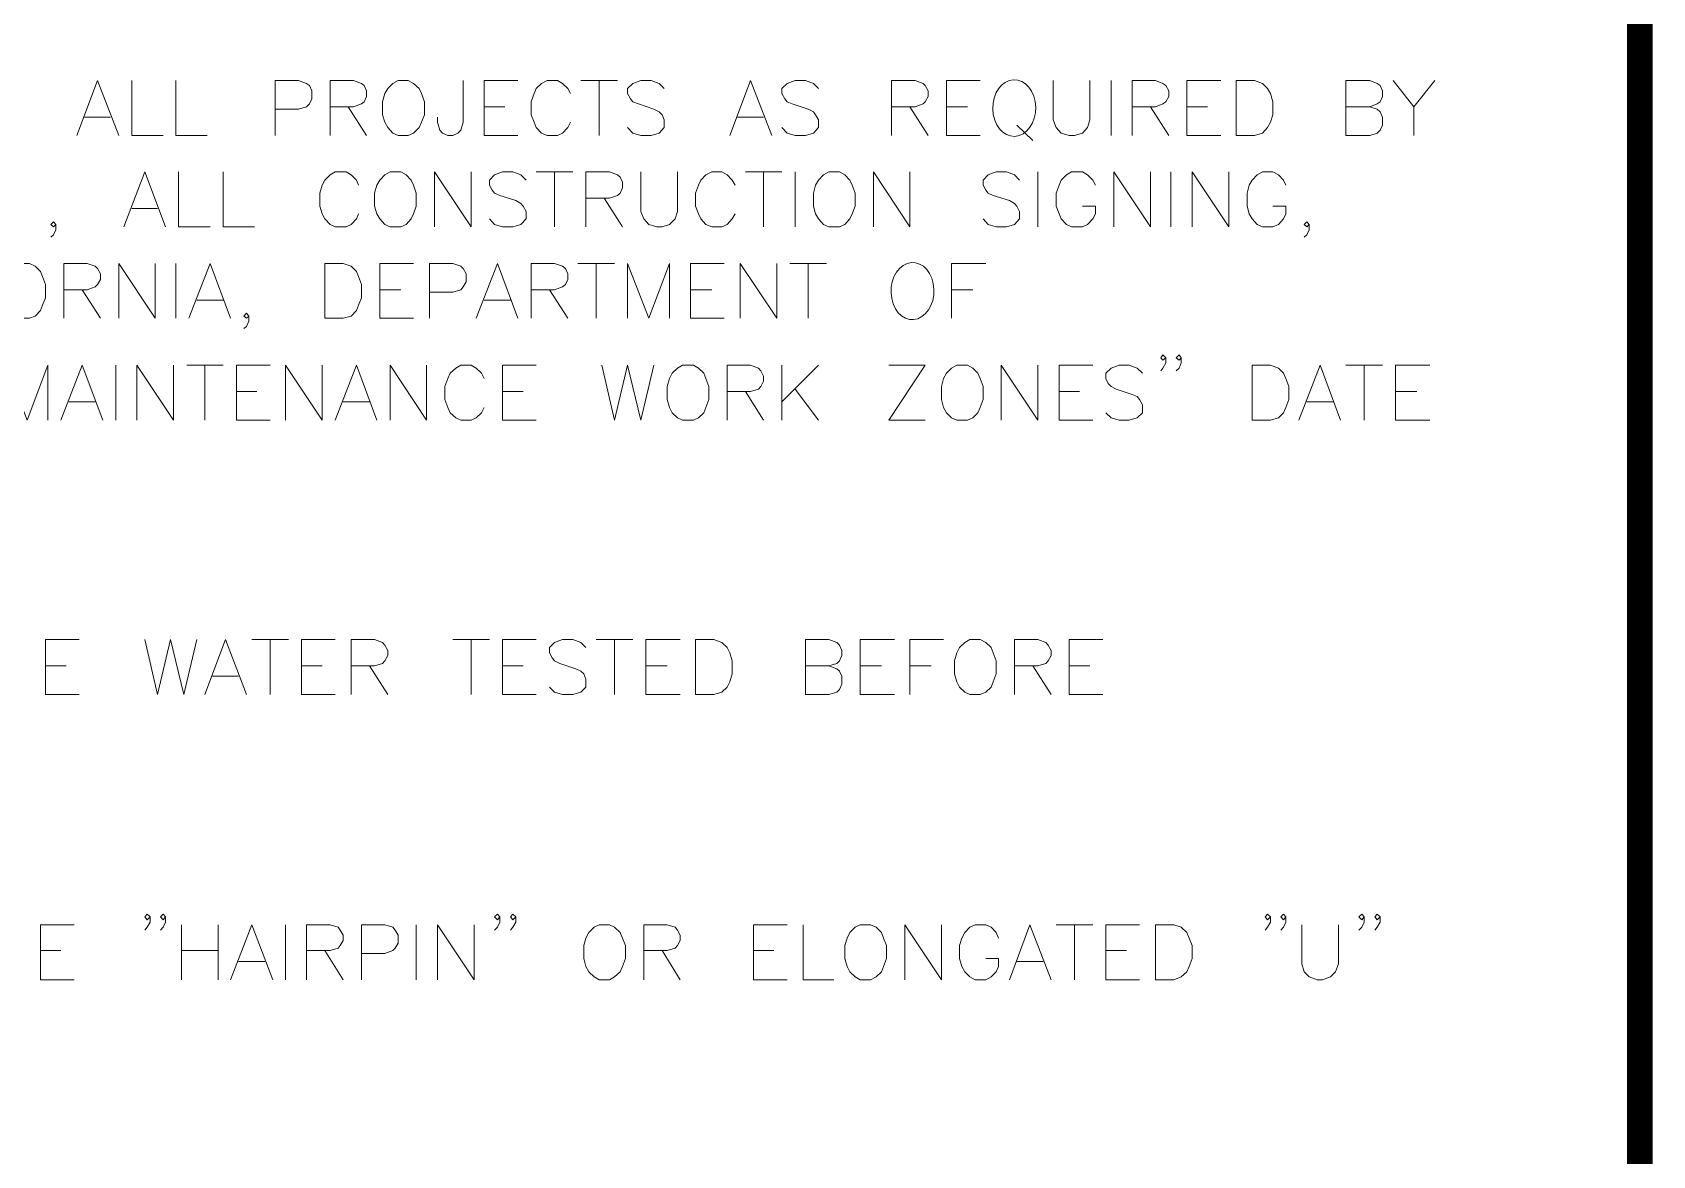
# Model space of a CAD drawing. Header units: millimetres. Extents: x -419 to 20046, y -14642 to 2638.
# Drawn here: x 33.058 to 35.421, y 8.687 to 10.324 of the extents above; entities that cross this region are included whole.
import ezdxf

# ---------------------------------------------------------------- set-up
doc = ezdxf.new("R2010")
doc.units = ezdxf.units.MM
doc.layers.add('PDF11_----TX03', color=7, linetype='Continuous')
doc.layers.add('PDF11_24x36$-$Yucca$Valley$TB$CUP$----TB02', color=7, linetype='Continuous')

msp = doc.modelspace()

# ---------------------------------------------------------------- linework, layer by layer
at = {"layer": 'PDF11_----TX03', "lineweight": 20}
for points in [[(33.1226, 10.1741), (33.1527, 10.2542), (33.1835, 10.1741)], [(33.2027, 10.2542), (33.2027, 10.1741), (33.2485, 10.1741)], [(33.2668, 10.2542), (33.2668, 10.1741), (33.3127, 10.1741)], [(33.4118, 10.1741), (33.4118, 10.2542), (33.446, 10.2542), (33.4577, 10.25), (33.4618, 10.2467), (33.4652, 10.2392), (33.4652, 10.2275), (33.4618, 10.22), (33.4577, 10.2158), (33.446, 10.2125), (33.4118, 10.2125)], [(33.4918, 10.1741), (33.4918, 10.2542), (33.526, 10.2542), (33.5377, 10.25), (33.5418, 10.2467), (33.5452, 10.2392), (33.5452, 10.2308), (33.5418, 10.2233), (33.5377, 10.22), (33.526, 10.2158), (33.4918, 10.2158)], [(33.686, 10.2542), (33.686, 10.1933), (33.6827, 10.1816), (33.6785, 10.1775), (33.671, 10.1741), (33.6635, 10.1741), (33.656, 10.1775), (33.6519, 10.1816), (33.6485, 10.1933), (33.6485, 10.2008)], [(33.766, 10.1741), (33.7169, 10.1741), (33.7169, 10.2542), (33.766, 10.2542)], [(33.8427, 10.235), (33.8385, 10.2425), (33.831, 10.25), (33.8235, 10.2542), (33.8085, 10.2542), (33.8002, 10.25), (33.7927, 10.2425), (33.7894, 10.235), (33.7852, 10.2233), (33.7852, 10.2041), (33.7894, 10.1933), (33.7927, 10.1858), (33.8002, 10.1775), (33.8085, 10.1741), (33.8235, 10.1741), (33.831, 10.1775), (33.8385, 10.1858), (33.8427, 10.1933)], [(33.8577, 10.2542), (33.911, 10.2542)], [(33.8844, 10.2542), (33.8844, 10.1741)], [(33.9794, 10.2425), (33.9719, 10.25), (33.9602, 10.2542), (33.9452, 10.2542), (33.9335, 10.25), (33.926, 10.2425), (33.926, 10.235), (33.9302, 10.2275), (33.9335, 10.2233), (33.9419, 10.22), (33.9644, 10.2125), (33.9719, 10.2083), (33.9761, 10.2041), (33.9794, 10.1966), (33.9794, 10.1858), (33.9719, 10.1775), (33.9602, 10.1741), (33.9452, 10.1741), (33.9335, 10.1775), (33.926, 10.1858)], [(34.0752, 10.1741), (34.1052, 10.2542), (34.1361, 10.1741)], [(34.2044, 10.2425), (34.1969, 10.25), (34.1852, 10.2542), (34.1702, 10.2542), (34.1586, 10.25), (34.1511, 10.2425), (34.1511, 10.235), (34.1552, 10.2275), (34.1586, 10.2233), (34.1661, 10.22), (34.1894, 10.2125), (34.1969, 10.2083), (34.2002, 10.2041), (34.2044, 10.1966), (34.2044, 10.1858), (34.1969, 10.1775), (34.1852, 10.1741), (34.1702, 10.1741), (34.1586, 10.1775), (34.1511, 10.1858)], [(34.3111, 10.1741), (34.3111, 10.2542), (34.3452, 10.2542), (34.3569, 10.25), (34.3602, 10.2467), (34.3644, 10.2392), (34.3644, 10.2308), (34.3602, 10.2233), (34.3569, 10.22), (34.3452, 10.2158), (34.3111, 10.2158)], [(34.4403, 10.1741), (34.3911, 10.1741), (34.3911, 10.2542), (34.4403, 10.2542)], [(34.5469, 10.2542), (34.5469, 10.1966), (34.5511, 10.1858), (34.5586, 10.1775), (34.5703, 10.1741), (34.5778, 10.1741), (34.5894, 10.1775), (34.5969, 10.1858), (34.6003, 10.1966), (34.6003, 10.2542)], [(34.6311, 10.2542), (34.6311, 10.1741)], [(34.6619, 10.1741), (34.6619, 10.2542), (34.6961, 10.2542), (34.7069, 10.25), (34.7111, 10.2467), (34.7153, 10.2392), (34.7153, 10.2308), (34.7111, 10.2233), (34.7069, 10.22), (34.6961, 10.2158), (34.6619, 10.2158)], [(34.7911, 10.1741), (34.7419, 10.1741), (34.7419, 10.2542), (34.7911, 10.2542)], [(35.0086, 10.2158), (35.0195, 10.2125), (35.0236, 10.2083), (35.027, 10.2008), (35.027, 10.1891), (35.0236, 10.1816), (35.0195, 10.1775), (35.0086, 10.1741), (34.9736, 10.1741), (34.9736, 10.2542), (35.0086, 10.2542), (35.0195, 10.25), (35.0236, 10.2467), (35.027, 10.2392), (35.027, 10.2308), (35.0236, 10.2233), (35.0195, 10.22), (35.0086, 10.2158), (34.9736, 10.2158)], [(35.0428, 10.2542), (35.0728, 10.2158), (35.0728, 10.1741)], [(35.1036, 10.2542), (35.0728, 10.2158)], [(33.5185, 10.2158), (33.5452, 10.1741)], [(33.7169, 10.2158), (33.7469, 10.2158)], [(34.3377, 10.2158), (34.3644, 10.1741)], [(34.3911, 10.2158), (34.4219, 10.2158)], [(34.6886, 10.2158), (34.7153, 10.1741)], [(34.7419, 10.2158), (34.7719, 10.2158)], [(33.1335, 10.2008), (33.1718, 10.2008)], [(34.0861, 10.2008), (34.1244, 10.2008)], [(34.4936, 10.1891), (34.5169, 10.1666)], [(33.191, 10.0408), (33.2218, 10.1208), (33.2518, 10.0408)], [(33.271, 10.1208), (33.271, 10.0408), (33.3168, 10.0408)], [(33.336, 10.1208), (33.336, 10.0408), (33.3818, 10.0408)], [(33.5335, 10.1016), (33.5302, 10.1091), (33.5227, 10.1166), (33.5152, 10.1208), (33.4993, 10.1208), (33.4918, 10.1166), (33.4843, 10.1091), (33.4802, 10.1016), (33.4768, 10.09), (33.4768, 10.0708), (33.4802, 10.06), (33.4843, 10.0525), (33.4918, 10.0441), (33.4993, 10.0408), (33.5152, 10.0408), (33.5227, 10.0441), (33.5302, 10.0525), (33.5335, 10.06)], [(33.6444, 10.0408), (33.6444, 10.1208), (33.6977, 10.0408), (33.6977, 10.1208)], [(33.7777, 10.1091), (33.7702, 10.1166), (33.7585, 10.1208), (33.7435, 10.1208), (33.7319, 10.1166), (33.7244, 10.1091), (33.7244, 10.1016), (33.7285, 10.0941), (33.7319, 10.09), (33.7394, 10.0866), (33.7627, 10.0791), (33.7702, 10.075), (33.7735, 10.0708), (33.7777, 10.0633), (33.7777, 10.0525), (33.7702, 10.0441), (33.7585, 10.0408), (33.7435, 10.0408), (33.7319, 10.0441), (33.7244, 10.0525)], [(33.7927, 10.1208), (33.846, 10.1208)], [(33.8194, 10.1208), (33.8194, 10.0408)], [(33.8652, 10.0408), (33.8652, 10.1208), (33.8994, 10.1208), (33.911, 10.1166), (33.9152, 10.1133), (33.9185, 10.1058), (33.9185, 10.0975), (33.9152, 10.09), (33.911, 10.0866), (33.8994, 10.0825), (33.8652, 10.0825)], [(33.9452, 10.1208), (33.9452, 10.0633), (33.9494, 10.0525), (33.9569, 10.0441), (33.9686, 10.0408), (33.9761, 10.0408), (33.9869, 10.0441), (33.9952, 10.0525), (33.9986, 10.0633), (33.9986, 10.1208)], [(34.0827, 10.1016), (34.0786, 10.1091), (34.0711, 10.1166), (34.0636, 10.1208), (34.0486, 10.1208), (34.0402, 10.1166), (34.0327, 10.1091), (34.0294, 10.1016), (34.0252, 10.09), (34.0252, 10.0708), (34.0294, 10.06), (34.0327, 10.0525), (34.0402, 10.0441), (34.0486, 10.0408), (34.0636, 10.0408), (34.0711, 10.0441), (34.0786, 10.0525), (34.0827, 10.06)], [(34.0977, 10.1208), (34.1511, 10.1208)], [(34.1244, 10.1208), (34.1244, 10.0408)], [(34.1702, 10.1208), (34.1702, 10.0408)], [(34.2844, 10.0408), (34.2844, 10.1208), (34.3377, 10.0408), (34.3377, 10.1208)], [(34.4978, 10.1091), (34.4903, 10.1166), (34.4786, 10.1208), (34.4636, 10.1208), (34.4519, 10.1166), (34.4444, 10.1091), (34.4444, 10.1016), (34.4486, 10.0941), (34.4519, 10.09), (34.4594, 10.0866), (34.4828, 10.0791), (34.4903, 10.075), (34.4936, 10.0708), (34.4978, 10.0633), (34.4978, 10.0525), (34.4903, 10.0441), (34.4786, 10.0408), (34.4636, 10.0408), (34.4519, 10.0441), (34.4444, 10.0525)], [(34.5244, 10.1208), (34.5244, 10.0408)], [(34.6086, 10.1016), (34.6044, 10.1091), (34.5969, 10.1166), (34.5894, 10.1208), (34.5736, 10.1208), (34.5661, 10.1166), (34.5586, 10.1091), (34.5553, 10.1016), (34.5511, 10.09), (34.5511, 10.0708), (34.5553, 10.06), (34.5586, 10.0525), (34.5661, 10.0441), (34.5736, 10.0408), (34.5894, 10.0408), (34.5969, 10.0441), (34.6044, 10.0525), (34.6086, 10.06), (34.6086, 10.0708), (34.5894, 10.0708)], [(34.6353, 10.0408), (34.6353, 10.1208), (34.6886, 10.0408), (34.6886, 10.1208)], [(34.7186, 10.1208), (34.7186, 10.0408)], [(34.7494, 10.0408), (34.7494, 10.1208), (34.8028, 10.0408), (34.8028, 10.1208)], [(34.8861, 10.1016), (34.8828, 10.1091), (34.8753, 10.1166), (34.867, 10.1208), (34.852, 10.1208), (34.8445, 10.1166), (34.837, 10.1091), (34.8328, 10.1016), (34.8295, 10.09), (34.8295, 10.0708), (34.8328, 10.06), (34.837, 10.0525), (34.8445, 10.0441), (34.852, 10.0408), (34.867, 10.0408), (34.8753, 10.0441), (34.8828, 10.0525), (34.8861, 10.06), (34.8861, 10.0708), (34.867, 10.0708)], [(33.8919, 10.0825), (33.9185, 10.0408)], [(33.0918, 10.0441), (33.0885, 10.0408), (33.0843, 10.0441), (33.0885, 10.0483), (33.0918, 10.0441), (33.0918, 10.0366), (33.0885, 10.0291), (33.0843, 10.0258)], [(33.2027, 10.0675), (33.2402, 10.0675)], [(34.9203, 10.0441), (34.917, 10.0408), (34.9128, 10.0441), (34.917, 10.0483), (34.9203, 10.0441), (34.9203, 10.0366), (34.917, 10.0291), (34.9128, 10.0258)], [(33.1035, 9.9075), (33.1035, 9.9875), (33.1377, 9.9875), (33.1493, 9.9833), (33.1527, 9.98), (33.1568, 9.9725), (33.1568, 9.9641), (33.1527, 9.9566), (33.1493, 9.9533), (33.1377, 9.9491), (33.1035, 9.9491)], [(33.1835, 9.9075), (33.1835, 9.9875), (33.2368, 9.9075), (33.2368, 9.9875)], [(33.2668, 9.9875), (33.2668, 9.9075)], [(33.286, 9.9075), (33.3168, 9.9875), (33.3468, 9.9075)], [(33.6135, 9.9075), (33.5644, 9.9075), (33.5644, 9.9875), (33.6135, 9.9875)], [(33.6369, 9.9075), (33.6369, 9.9875), (33.671, 9.9875), (33.6827, 9.9833), (33.686, 9.98), (33.6902, 9.9725), (33.6902, 9.9608), (33.686, 9.9533), (33.6827, 9.9491), (33.671, 9.9458), (33.6369, 9.9458)], [(33.7052, 9.9075), (33.736, 9.9875), (33.766, 9.9075)], [(33.7852, 9.9075), (33.7852, 9.9875), (33.8194, 9.9875), (33.831, 9.9833), (33.8352, 9.98), (33.8385, 9.9725), (33.8385, 9.9641), (33.8352, 9.9566), (33.831, 9.9533), (33.8194, 9.9491), (33.7852, 9.9491)], [(33.8535, 9.9875), (33.9069, 9.9875)], [(33.8802, 9.9875), (33.8802, 9.9075)], [(33.926, 9.9075), (33.926, 9.9875), (33.9569, 9.9075), (33.9869, 9.9875), (33.9869, 9.9075)], [(34.0669, 9.9075), (34.0177, 9.9075), (34.0177, 9.9875), (34.0669, 9.9875)], [(34.0902, 9.9075), (34.0902, 9.9875), (34.1436, 9.9075), (34.1436, 9.9875)], [(34.1627, 9.9875), (34.2161, 9.9875)], [(34.1894, 9.9875), (34.1894, 9.9075)], [(34.3986, 9.9075), (34.3986, 9.9875), (34.4486, 9.9875)], [(33.1302, 9.9491), (33.1568, 9.9075)], [(33.2977, 9.9341), (33.336, 9.9341)], [(33.5644, 9.9491), (33.5952, 9.9491)], [(33.7169, 9.9341), (33.7552, 9.9341)], [(33.8119, 9.9491), (33.8385, 9.9075)], [(34.0177, 9.9491), (34.0486, 9.9491)], [(34.3986, 9.9491), (34.4294, 9.9491)], [(33.3735, 9.9108), (33.3702, 9.9075), (33.366, 9.9108), (33.3702, 9.915), (33.3735, 9.9108), (33.3735, 9.9033), (33.3702, 9.8958), (33.366, 9.8925)], [(33.0193, 9.7591), (33.0193, 9.8391), (33.0501, 9.7591), (33.0801, 9.8391), (33.0801, 9.7591)], [(33.0993, 9.7591), (33.1302, 9.8391), (33.1602, 9.7591)], [(33.1793, 9.8391), (33.1793, 9.7591)], [(33.2102, 9.7591), (33.2102, 9.8391), (33.2635, 9.7591), (33.2635, 9.8391)], [(33.2827, 9.8391), (33.336, 9.8391)], [(33.3093, 9.8391), (33.3093, 9.7591)], [(33.4043, 9.7591), (33.3552, 9.7591), (33.3552, 9.8391), (33.4043, 9.8391)], [(33.4268, 9.7591), (33.4268, 9.8391), (33.4802, 9.7591), (33.4802, 9.8391)], [(33.4993, 9.7591), (33.5302, 9.8391), (33.5602, 9.7591)], [(33.5794, 9.7591), (33.5794, 9.8391), (33.6327, 9.7591), (33.6327, 9.8391)], [(33.7169, 9.82), (33.7127, 9.8275), (33.7052, 9.835), (33.6977, 9.8391), (33.6827, 9.8391), (33.6752, 9.835), (33.6669, 9.8275), (33.6635, 9.82), (33.6594, 9.8083), (33.6594, 9.7891), (33.6635, 9.7774), (33.6669, 9.7699), (33.6752, 9.7624), (33.6827, 9.7591), (33.6977, 9.7591), (33.7052, 9.7624), (33.7127, 9.7699), (33.7169, 9.7774)], [(33.7927, 9.7591), (33.7435, 9.7591), (33.7435, 9.8391), (33.7927, 9.8391)], [(33.8885, 9.8391), (33.9069, 9.7591), (33.926, 9.8391), (33.9452, 9.7591), (33.9644, 9.8391)], [(34.0711, 9.7591), (34.0711, 9.8391), (34.1052, 9.8391), (34.1169, 9.835), (34.1202, 9.8308), (34.1244, 9.8233), (34.1244, 9.8158), (34.1202, 9.8083), (34.1169, 9.8041), (34.1052, 9.8008), (34.0711, 9.8008)], [(34.1511, 9.8391), (34.1511, 9.7591)], [(34.2044, 9.8391), (34.1511, 9.7858)], [(34.3602, 9.7591), (34.3069, 9.7591), (34.3602, 9.8391), (34.3069, 9.8391)], [(34.4711, 9.7591), (34.4711, 9.8391), (34.5244, 9.7591), (34.5244, 9.8391)], [(34.6044, 9.7591), (34.5553, 9.7591), (34.5553, 9.8391), (34.6044, 9.8391)], [(34.6769, 9.8275), (34.6694, 9.835), (34.6578, 9.8391), (34.6428, 9.8391), (34.6311, 9.835), (34.6236, 9.8275), (34.6236, 9.82), (34.6269, 9.8125), (34.6311, 9.8083), (34.6386, 9.8041), (34.6619, 9.7966), (34.6694, 9.7933), (34.6728, 9.7891), (34.6769, 9.7816), (34.6769, 9.7699), (34.6694, 9.7624), (34.6578, 9.7591), (34.6428, 9.7591), (34.6311, 9.7624), (34.6236, 9.7699)], [(34.7111, 9.85), (34.7069, 9.8466), (34.7036, 9.85), (34.7069, 9.8541), (34.7111, 9.85), (34.7111, 9.8425), (34.7069, 9.835), (34.7036, 9.8308)], [(34.7336, 9.85), (34.7303, 9.8466), (34.7261, 9.85), (34.7303, 9.8541), (34.7336, 9.85), (34.7336, 9.8425), (34.7303, 9.835), (34.7261, 9.8308)], [(34.9053, 9.7591), (34.9361, 9.8391), (34.9661, 9.7591)], [(34.9736, 9.8391), (35.027, 9.8391)], [(35.0003, 9.8391), (35.0003, 9.7591)], [(35.0961, 9.7591), (35.0461, 9.7591), (35.0461, 9.8391), (35.0961, 9.8391)], [(33.111, 9.7858), (33.1493, 9.7858)], [(33.3552, 9.8008), (33.3852, 9.8008)], [(33.511, 9.7858), (33.5494, 9.7858)], [(33.7435, 9.8008), (33.7735, 9.8008)], [(34.0977, 9.8008), (34.1244, 9.7591)], [(34.1702, 9.8041), (34.2044, 9.7591)], [(34.5553, 9.8008), (34.5853, 9.8008)], [(34.917, 9.7858), (34.9553, 9.7858)], [(35.0461, 9.8008), (35.077, 9.8008)], [(33.126, 9.3591), (33.0768, 9.3591), (33.0768, 9.4391), (33.126, 9.4391)], [(33.2218, 9.4391), (33.2402, 9.3591), (33.2593, 9.4391), (33.2785, 9.3591), (33.2977, 9.4391)], [(33.3093, 9.3591), (33.3393, 9.4391), (33.3702, 9.3591)], [(33.3777, 9.4391), (33.431, 9.4391)], [(33.4043, 9.4391), (33.4043, 9.3591)], [(33.4993, 9.3591), (33.4502, 9.3591), (33.4502, 9.4391), (33.4993, 9.4391)], [(33.5227, 9.3591), (33.5227, 9.4391), (33.5569, 9.4391), (33.5685, 9.4349), (33.5719, 9.4308), (33.576, 9.4233), (33.576, 9.4158), (33.5719, 9.4083), (33.5685, 9.4041), (33.5569, 9.4008), (33.5227, 9.4008)], [(33.671, 9.4391), (33.7244, 9.4391)], [(33.6977, 9.4391), (33.6977, 9.3591)], [(33.7927, 9.3591), (33.7435, 9.3591), (33.7435, 9.4391), (33.7927, 9.4391)], [(33.8652, 9.4274), (33.8577, 9.4349), (33.846, 9.4391), (33.831, 9.4391), (33.8194, 9.4349), (33.8119, 9.4274), (33.8119, 9.4199), (33.816, 9.4124), (33.8194, 9.4083), (33.8269, 9.4041), (33.8502, 9.3966), (33.8577, 9.3933), (33.8619, 9.3891), (33.8652, 9.3816), (33.8652, 9.3699), (33.8577, 9.3624), (33.846, 9.3591), (33.831, 9.3591), (33.8194, 9.3624), (33.8119, 9.3699)], [(33.8802, 9.4391), (33.9335, 9.4391)], [(33.9069, 9.4391), (33.9069, 9.3591)], [(34.0027, 9.3591), (33.9527, 9.3591), (33.9527, 9.4391), (34.0027, 9.4391)], [(34.2194, 9.4008), (34.2311, 9.3966), (34.2352, 9.3933), (34.2386, 9.3858), (34.2386, 9.3741), (34.2352, 9.3666), (34.2311, 9.3624), (34.2194, 9.3591), (34.1852, 9.3591), (34.1852, 9.4391), (34.2194, 9.4391), (34.2311, 9.4349), (34.2352, 9.4308), (34.2386, 9.4233), (34.2386, 9.4158), (34.2352, 9.4083), (34.2311, 9.4041), (34.2194, 9.4008), (34.1852, 9.4008)], [(34.3152, 9.3591), (34.2652, 9.3591), (34.2652, 9.4391), (34.3152, 9.4391)], [(34.3377, 9.3591), (34.3377, 9.4391), (34.3869, 9.4391)], [(34.4903, 9.3591), (34.4903, 9.4391), (34.5244, 9.4391), (34.5361, 9.4349), (34.5394, 9.4308), (34.5436, 9.4233), (34.5436, 9.4158), (34.5394, 9.4083), (34.5361, 9.4041), (34.5244, 9.4008), (34.4903, 9.4008)], [(34.6194, 9.3591), (34.5703, 9.3591), (34.5703, 9.4391), (34.6194, 9.4391)], [(33.0768, 9.4008), (33.1068, 9.4008)], [(33.3202, 9.3858), (33.3585, 9.3858)], [(33.4502, 9.4008), (33.4802, 9.4008)], [(33.5494, 9.4008), (33.576, 9.3591)], [(33.7435, 9.4008), (33.7735, 9.4008)], [(33.9527, 9.4008), (33.9836, 9.4008)], [(34.2652, 9.4008), (34.2961, 9.4008)], [(34.3377, 9.4008), (34.3686, 9.4008)], [(34.5169, 9.4008), (34.5436, 9.3591)], [(34.5703, 9.4008), (34.6003, 9.4008)], [(33.2293, 9.0349), (33.2252, 9.0307), (33.2218, 9.0349), (33.2252, 9.0391), (33.2293, 9.0349), (33.2293, 9.0274), (33.2252, 9.0199), (33.2218, 9.0157)], [(33.2518, 9.0349), (33.2485, 9.0307), (33.2443, 9.0349), (33.2485, 9.0391), (33.2518, 9.0349), (33.2518, 9.0274), (33.2485, 9.0199), (33.2443, 9.0157)], [(33.7394, 9.0349), (33.736, 9.0307), (33.7319, 9.0349), (33.736, 9.0391), (33.7394, 9.0349), (33.7394, 9.0274), (33.736, 9.0199), (33.7319, 9.0157)], [(33.7627, 9.0349), (33.7585, 9.0307), (33.7552, 9.0349), (33.7585, 9.0391), (33.7627, 9.0349), (33.7627, 9.0274), (33.7585, 9.0199), (33.7552, 9.0157)], [(34.8636, 9.0349), (34.8595, 9.0307), (34.8561, 9.0349), (34.8595, 9.0391), (34.8636, 9.0349), (34.8636, 9.0274), (34.8595, 9.0199), (34.8561, 9.0157)], [(34.8861, 9.0349), (34.8828, 9.0307), (34.8786, 9.0349), (34.8828, 9.0391), (34.8861, 9.0349), (34.8861, 9.0274), (34.8828, 9.0199), (34.8786, 9.0157)], [(35.0003, 9.0349), (34.997, 9.0307), (34.9928, 9.0349), (34.997, 9.0391), (35.0003, 9.0349), (35.0003, 9.0274), (34.997, 9.0199), (34.9928, 9.0157)], [(35.0236, 9.0349), (35.0195, 9.0307), (35.0161, 9.0349), (35.0195, 9.0391), (35.0236, 9.0349), (35.0236, 9.0274), (35.0195, 9.0199), (35.0161, 9.0157)], [(33.1185, 8.9432), (33.0693, 8.9432), (33.0693, 9.0232), (33.1185, 9.0232)], [(33.2752, 9.0232), (33.2752, 8.9432)], [(33.3285, 9.0232), (33.3285, 8.9432)], [(33.3468, 8.9432), (33.3777, 9.0232), (33.4085, 8.9432)], [(33.4268, 9.0232), (33.4268, 8.9432)], [(33.4577, 8.9432), (33.4577, 9.0232), (33.4918, 9.0232), (33.5035, 9.0199), (33.5068, 9.0157), (33.511, 9.0082), (33.511, 9.0007), (33.5068, 8.9932), (33.5035, 8.9891), (33.4918, 8.9857), (33.4577, 8.9857)], [(33.5377, 8.9432), (33.5377, 9.0232), (33.5719, 9.0232), (33.5835, 9.0199), (33.5869, 9.0157), (33.591, 9.0082), (33.591, 8.9966), (33.5869, 8.9891), (33.5835, 8.9857), (33.5719, 8.9816), (33.5377, 8.9816)], [(33.6177, 9.0232), (33.6177, 8.9432)], [(33.6485, 8.9432), (33.6485, 9.0232), (33.7019, 8.9432), (33.7019, 9.0232)], [(33.9494, 8.9432), (33.9494, 9.0232), (33.9836, 9.0232), (33.9952, 9.0199), (33.9986, 9.0157), (34.0027, 9.0082), (34.0027, 9.0007), (33.9986, 8.9932), (33.9952, 8.9891), (33.9836, 8.9857), (33.9494, 8.9857)], [(34.1586, 8.9432), (34.1094, 8.9432), (34.1094, 9.0232), (34.1586, 9.0232)], [(34.1819, 9.0232), (34.1819, 8.9432), (34.2269, 8.9432)], [(34.3302, 8.9432), (34.3302, 9.0232), (34.3836, 8.9432), (34.3836, 9.0232)], [(34.4669, 9.0041), (34.4636, 9.0124), (34.4561, 9.0199), (34.4486, 9.0232), (34.4328, 9.0232), (34.4253, 9.0199), (34.4178, 9.0124), (34.4136, 9.0041), (34.4103, 8.9932), (34.4103, 8.9741), (34.4136, 8.9624), (34.4178, 8.9549), (34.4253, 8.9474), (34.4328, 8.9432), (34.4486, 8.9432), (34.4561, 8.9474), (34.4636, 8.9549), (34.4669, 8.9624), (34.4669, 8.9741), (34.4486, 8.9741)], [(34.4828, 8.9432), (34.5128, 9.0232), (34.5436, 8.9432)], [(34.5511, 9.0232), (34.6044, 9.0232)], [(34.5778, 9.0232), (34.5778, 8.9432)], [(34.6728, 8.9432), (34.6236, 8.9432), (34.6236, 9.0232), (34.6728, 9.0232)], [(34.9095, 9.0232), (34.9095, 8.9666), (34.9128, 8.9549), (34.9203, 8.9474), (34.932, 8.9432), (34.9395, 8.9432), (34.9511, 8.9474), (34.9586, 8.9549), (34.9628, 8.9666), (34.9628, 9.0232)], [(33.0693, 8.9857), (33.0993, 8.9857)], [(33.2752, 8.9857), (33.3285, 8.9857)], [(33.4843, 8.9857), (33.511, 8.9432)], [(33.9761, 8.9857), (34.0027, 8.9432)], [(34.1094, 8.9857), (34.1394, 8.9857)], [(34.6236, 8.9857), (34.6536, 8.9857)], [(33.3585, 8.9699), (33.3968, 8.9699)], [(34.4936, 8.9699), (34.5319, 8.9699)]]:
    msp.add_lwpolyline(points, dxfattribs=at)
for points in [[(33.591, 10.2542), (33.5835, 10.25), (33.576, 10.2425), (33.5719, 10.235), (33.5685, 10.2233), (33.5685, 10.2041), (33.5719, 10.1933), (33.576, 10.1858), (33.5835, 10.1775), (33.591, 10.1741), (33.606, 10.1741), (33.6135, 10.1775), (33.6219, 10.1858), (33.6252, 10.1933), (33.6294, 10.2041), (33.6294, 10.2233), (33.6252, 10.235), (33.6219, 10.2425), (33.6135, 10.25), (33.606, 10.2542)], [(34.8136, 10.1741), (34.8136, 10.2542), (34.8403, 10.2542), (34.852, 10.25), (34.8595, 10.2425), (34.8636, 10.235), (34.867, 10.2233), (34.867, 10.2041), (34.8636, 10.1933), (34.8595, 10.1858), (34.852, 10.1775), (34.8403, 10.1741)], [(33.5794, 10.1208), (33.5719, 10.1166), (33.5644, 10.1091), (33.5602, 10.1016), (33.5569, 10.09), (33.5569, 10.0708), (33.5602, 10.06), (33.5644, 10.0525), (33.5719, 10.0441), (33.5794, 10.0408), (33.5952, 10.0408), (33.6027, 10.0441), (33.6102, 10.0525), (33.6135, 10.06), (33.6177, 10.0708), (33.6177, 10.09), (33.6135, 10.1016), (33.6102, 10.1091), (33.6027, 10.1166), (33.5952, 10.1208)], [(34.2194, 10.1208), (34.2119, 10.1166), (34.2044, 10.1091), (34.2002, 10.1016), (34.1969, 10.09), (34.1969, 10.0708), (34.2002, 10.06), (34.2044, 10.0525), (34.2119, 10.0441), (34.2194, 10.0408), (34.2352, 10.0408), (34.2427, 10.0441), (34.2502, 10.0525), (34.2536, 10.06), (34.2577, 10.0708), (34.2577, 10.09), (34.2536, 10.1016), (34.2502, 10.1091), (34.2427, 10.1166), (34.2352, 10.1208)], [(33.0385, 9.9875), (33.031, 9.9833), (33.0235, 9.9758), (33.0193, 9.9683), (33.016, 9.9566), (33.016, 9.9375), (33.0193, 9.9266), (33.0235, 9.9191), (33.031, 9.9108), (33.0385, 9.9075), (33.0535, 9.9075), (33.0618, 9.9108), (33.0693, 9.9191), (33.0726, 9.9266), (33.0768, 9.9375), (33.0768, 9.9566), (33.0726, 9.9683), (33.0693, 9.9758), (33.0618, 9.9833), (33.0535, 9.9875)], [(33.4843, 9.9075), (33.4843, 9.9875), (33.511, 9.9875), (33.5227, 9.9833), (33.5302, 9.9758), (33.5335, 9.9683), (33.5377, 9.9566), (33.5377, 9.9375), (33.5335, 9.9266), (33.5302, 9.9191), (33.5227, 9.9108), (33.511, 9.9075)], [(34.0061, 9.8391), (33.9986, 9.835), (33.9911, 9.8275), (33.9869, 9.82), (33.9836, 9.8083), (33.9836, 9.7891), (33.9869, 9.7774), (33.9911, 9.7699), (33.9986, 9.7624), (34.0061, 9.7591), (34.0219, 9.7591), (34.0294, 9.7624), (34.0369, 9.7699), (34.0402, 9.7774), (34.0444, 9.7891), (34.0444, 9.8083), (34.0402, 9.82), (34.0369, 9.8275), (34.0294, 9.835), (34.0219, 9.8391)], [(34.4061, 9.8391), (34.3986, 9.835), (34.3911, 9.8275), (34.3869, 9.82), (34.3836, 9.8083), (34.3836, 9.7891), (34.3869, 9.7774), (34.3911, 9.7699), (34.3986, 9.7624), (34.4061, 9.7591), (34.4219, 9.7591), (34.4294, 9.7624), (34.4369, 9.7699), (34.4403, 9.7774), (34.4444, 9.7891), (34.4444, 9.8083), (34.4403, 9.82), (34.4369, 9.8275), (34.4294, 9.835), (34.4219, 9.8391)], [(34.837, 9.7591), (34.837, 9.8391), (34.8636, 9.8391), (34.8753, 9.835), (34.8828, 9.8275), (34.8861, 9.82), (34.8903, 9.8083), (34.8903, 9.7891), (34.8861, 9.7774), (34.8828, 9.7699), (34.8753, 9.7624), (34.8636, 9.7591)], [(34.0252, 9.3591), (34.0252, 9.4391), (34.0519, 9.4391), (34.0636, 9.4349), (34.0711, 9.4274), (34.0752, 9.4199), (34.0786, 9.4083), (34.0786, 9.3891), (34.0752, 9.3774), (34.0711, 9.3699), (34.0636, 9.3624), (34.0519, 9.3591)], [(34.4253, 9.4391), (34.4178, 9.4349), (34.4103, 9.4274), (34.4061, 9.4199), (34.4028, 9.4083), (34.4028, 9.3891), (34.4061, 9.3774), (34.4103, 9.3699), (34.4178, 9.3624), (34.4253, 9.3591), (34.4403, 9.3591), (34.4486, 9.3624), (34.4561, 9.3699), (34.4594, 9.3774), (34.4636, 9.3891), (34.4636, 9.4083), (34.4594, 9.4199), (34.4561, 9.4274), (34.4486, 9.4349), (34.4403, 9.4391)], [(33.8844, 9.0232), (33.8769, 9.0199), (33.8694, 9.0124), (33.8652, 9.0041), (33.8619, 8.9932), (33.8619, 8.9741), (33.8652, 8.9624), (33.8694, 8.9549), (33.8769, 8.9474), (33.8844, 8.9432), (33.8994, 8.9432), (33.9069, 8.9474), (33.9152, 8.9549), (33.9185, 8.9624), (33.9227, 8.9741), (33.9227, 8.9932), (33.9185, 9.0041), (33.9152, 9.0124), (33.9069, 9.0199), (33.8994, 9.0232)], [(34.2652, 9.0232), (34.2577, 9.0199), (34.2502, 9.0124), (34.2461, 9.0041), (34.2427, 8.9932), (34.2427, 8.9741), (34.2461, 8.9624), (34.2502, 8.9549), (34.2577, 8.9474), (34.2652, 8.9432), (34.2802, 8.9432), (34.2886, 8.9474), (34.2961, 8.9549), (34.2994, 8.9624), (34.3036, 8.9741), (34.3036, 8.9932), (34.2994, 9.0041), (34.2961, 9.0124), (34.2886, 9.0199), (34.2802, 9.0232)], [(34.6961, 8.9432), (34.6961, 9.0232), (34.7228, 9.0232), (34.7336, 9.0199), (34.7419, 9.0124), (34.7453, 9.0041), (34.7494, 8.9932), (34.7494, 8.9741), (34.7453, 8.9624), (34.7419, 8.9549), (34.7336, 8.9474), (34.7228, 8.9432)]]:
    msp.add_lwpolyline(points, close=True, dxfattribs=at)
for centre, major_axis, ratio, start_param, end_param in [((34.4899, 10.214), (0.0002, 0.0413), 0.758932, 0.235965, 6.51915), ((34.3415, 9.9472), (0.0006, 0.0417), 0.750122, 0.273346, 6.556531)]:
    msp.add_ellipse(centre, major_axis=major_axis, ratio=ratio, start_param=start_param, end_param=end_param, dxfattribs=at)
at = {"layer": 'PDF11_24x36$-$Yucca$Valley$TB$CUP$----TB02', "lineweight": 0, "const_width": 0.0375}
msp.add_lwpolyline([(35.4024, 0.4996), (35.4024, 23.5006), (0.9184, 23.5006), (0.9184, 0.4996)], close=True, dxfattribs=at)

doc.saveas('drawing.dxf')
